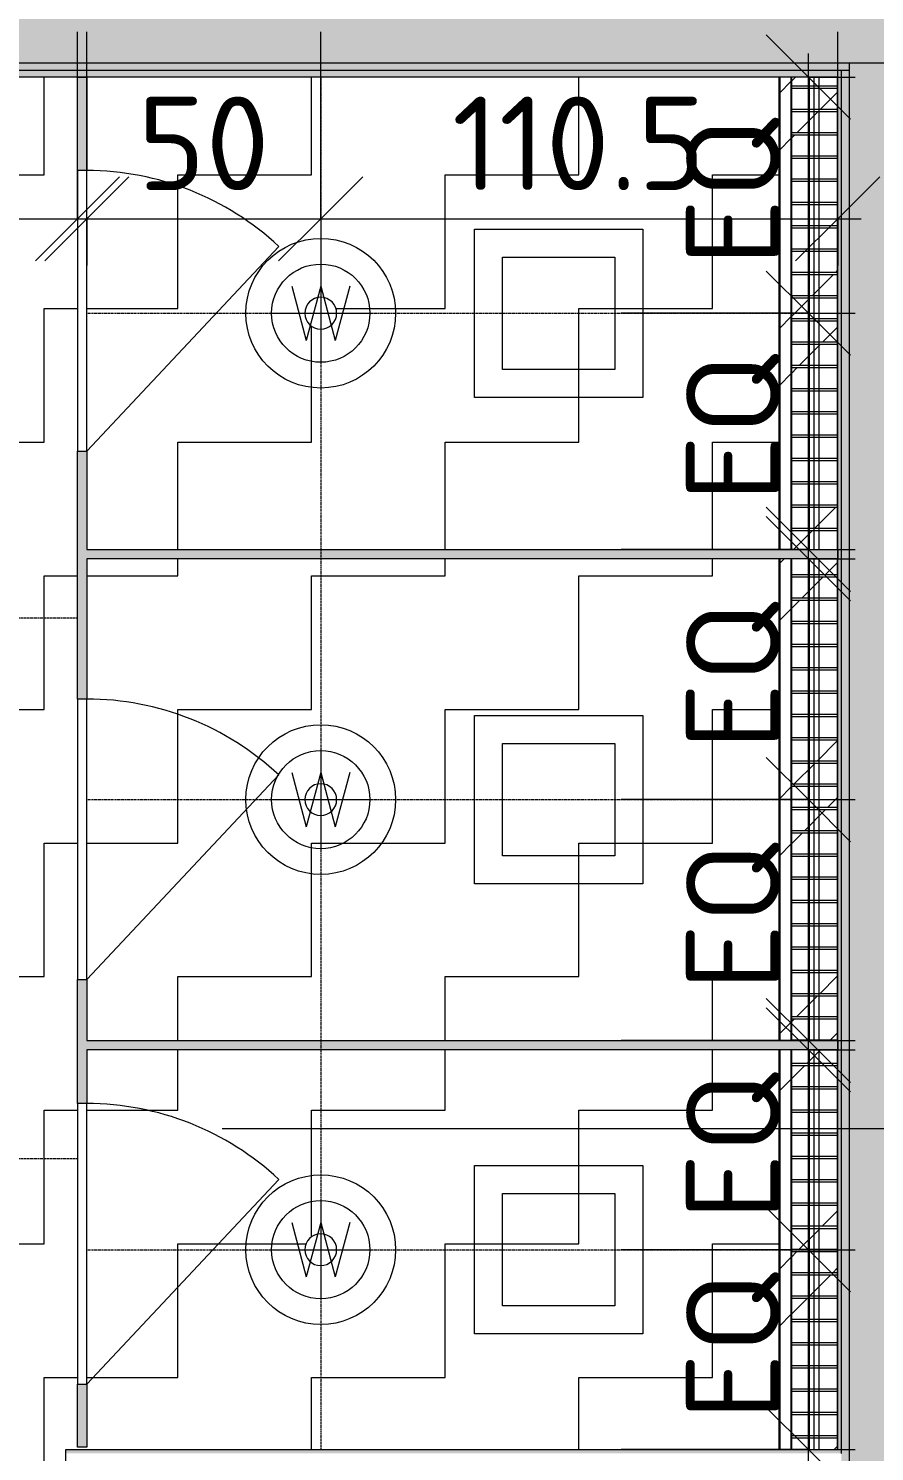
# Model space of a CAD drawing. Header units: centimetres. Extents: x -391356 to -382095, y -768 to 204275.
# Drawn here: x -388223.3 to -388042.4, y 202123.8 to 202428 of the extents above; entities that cross this region are included whole.
import ezdxf

# ---------------------------------------------------------------- set-up
doc = ezdxf.new("R2010")
doc.units = ezdxf.units.CM
doc.linetypes.add('隱藏 1_16_', pattern=[0.238125, 0.15875, -0.079375])
for name, color, linetype, lineweight in [('共用邊緣', 7, 'Continuous', 5), ('天花板', 7, 'Continuous', 5), ('尺寸', 7, 'Continuous', 5), ('尺寸-100', 7, 'Continuous', 5), ('房間標籤', 7, 'Continuous', 5), ('燈具', 7, 'Continuous', 5), ('牆', 7, 'Continuous', 5), ('空調風口', 7, 'Continuous', 5), ('線', 7, 'Continuous', 5), ('線-1', 7, '隱藏 1_16_', 5), ('表面樣式', 7, 'Continuous', 5)]:
    doc.layers.add(name, color=color, linetype=linetype, lineweight=lineweight)
for name, color, linetype, lineweight, true_color in [('塗層 2 _5_-1', 7, 'Continuous', 5, 0xaaaaaa), ('平面圖打開方向-1', 7, 'Continuous', 5, 0xeaeaea), ('牆-1', 7, 'Continuous', 5, 0xe4e4e4), ('結構 _1_-1', 7, 'Continuous', 9, 0xaaaaaa), ('門-3', 7, 'Continuous', 5, 0xeaeaea)]:
    doc.layers.add(name, color=color, linetype=linetype, lineweight=lineweight, true_color=true_color)
doc.styles.add('ISOCPEUR_4', font='isocpeur.ttf', dxfattribs={"height": 20})
doc.dimstyles.new('一般標註_小_', dxfattribs={"dimscale": 30.48, "dimtxt": 19.919624, "dimasz": 0.590551, "dimexe": 0.328084, "dimexo": 0.0625, "dimgap": 0, "dimtad": 1, "dimdec": 1, "dimrnd": 0.1, "dimdsep": 46, "dimtxsty": 'ISOCPEUR_4', "dimblk1": 'OBLIQUE', "dimblk2": 'OBLIQUE', "dimsah": 1, "dimcen": 0.09, "dimdle": 0.164042, "dimazin": 0, "dimtfac": 1, "dimtdec": 4, "dimtix": 1, "dimtmove": 0, "dimatfit": 3, "dimfxl": 1.312336, "dimfxlon": 1, "dimtvp": 1, "dimtolj": 1, "dimtzin": 0, "dimarcsym": 2})
pattern_1 = [(45, (-202271.163, 388047.807), (-25.144717, 25.144717), []), (45, (-202233.063, 388047.807), (-25.144717, 25.144717), [])]

# ---------------------------------------------------------------- blocks, each defined once
blk = doc.blocks.new('AC_格柵出風口_廁所 - 格柵燈槽-3442000-一層天花平面圖')
at = {"layer": '空調風口'}
h = blk.add_hatch(dxfattribs=at)
h.set_pattern_fill('FP_5', color=256, style=0, pattern_type=2)
h.set_pattern_definition(pattern_1)
h.paths.add_polyline_path([(-147, -12.4), (-147, -2.6), (-144.53, -2.6), (-144.53, -12.4)])
h.paths.add_polyline_path([(-144.03, -12.4), (-144.03, -2.6), (-139.55, -2.6), (-139.55, -12.4)])
h.paths.add_polyline_path([(-139.05, -2.6), (-134.58, -2.6), (-134.58, -12.4), (-139.05, -12.4)])
h.paths.add_polyline_path([(-134.08, -2.6), (-129.6, -2.6), (-129.6, -12.4), (-134.08, -12.4)])
h.paths.add_polyline_path([(-129.1, -12.4), (-129.1, -2.6), (-124.63, -2.6), (-124.63, -12.4)])
h.paths.add_polyline_path([(-124.13, -2.6), (-119.65, -2.6), (-119.65, -12.4), (-124.13, -12.4)])
h.paths.add_polyline_path([(-119.15, -12.4), (-119.15, -2.6), (-114.68, -2.6), (-114.68, -12.4)])
h.paths.add_polyline_path([(-114.18, -2.6), (-109.7, -2.6), (-109.7, -12.4), (-114.18, -12.4)])
h.paths.add_polyline_path([(-109.2, -2.86), (-109.2, -2.6), (-104.73, -2.6), (-104.73, -12.4), (-109.2, -12.4)])
h.paths.add_polyline_path([(-104.23, -12.4), (-104.23, -2.6), (-99.75, -2.6), (-99.75, -12.4)])
h.paths.add_polyline_path([(-99.25, -12.4), (-99.25, -2.6), (-94.78, -2.6), (-94.78, -12.4)])
h.paths.add_polyline_path([(-94.28, -12.4), (-94.28, -2.6), (-89.8, -2.6), (-89.8, -12.4), (-92.52, -12.4)])
h.paths.add_polyline_path([(-89.3, -4.27), (-89.3, -2.6), (-84.83, -2.6), (-84.83, -12.4), (-89.3, -12.4)])
h.paths.add_polyline_path([(-84.33, -12.4), (-84.33, -2.6), (-79.85, -2.6), (-79.85, -12.4)])
h.paths.add_polyline_path([(-79.35, -12.4), (-79.35, -2.6), (-74.88, -2.6), (-74.88, -12.4)])
h.paths.add_polyline_path([(-74.38, -2.6), (-69.9, -2.6), (-69.9, -12.4), (-74.38, -12.4), (-74.38, -5.33)])
h.paths.add_polyline_path([(-69.4, -12.4), (-69.4, -2.6), (-64.93, -2.6), (-64.93, -12.4), (-69.19, -12.4)])
h.paths.add_polyline_path([(-64.43, -12.4), (-64.43, -2.6), (-61.5, -2.6), (-61.5, -12.4)])
h.paths.add_polyline_path([(-59.45, -2.6), (-54.98, -2.6), (-54.98, -12.4), (-59.45, -12.4), (-59.45, -6.39)])
h.paths.add_polyline_path([(-54.48, -6.75), (-54.48, -2.6), (-50, -2.6), (-50, -12.4), (-54.48, -12.4)])
h.paths.add_polyline_path([(-49.5, -12.4), (-49.5, -2.6), (-45.03, -2.6), (-45.03, -12.4), (-45.85, -12.4)])
h.paths.add_polyline_path([(-44.53, -2.6), (-40.05, -2.6), (-40.05, -12.4), (-44.53, -12.4), (-44.53, -3.16)])
h.paths.add_polyline_path([(-39.55, -2.6), (-35.08, -2.6), (-35.08, -12.4), (-39.55, -12.4), (-39.55, -4.09)])
h.paths.add_polyline_path([(-34.58, -5.01), (-34.58, -2.6), (-30.1, -2.6), (-30.1, -12.4), (-34.58, -12.4), (-34.58, -8.51)])
h.paths.add_polyline_path([(-29.6, -2.6), (-25.12, -2.6), (-25.12, -12.4), (-29.6, -12.4), (-29.6, -5.94)])
h.paths.add_polyline_path([(-24.62, -6.86), (-24.62, -2.6), (-20.15, -2.6), (-20.15, -12.4), (-24.62, -12.4), (-24.62, -11.65)])
h.paths.add_polyline_path([(-19.65, -12.4), (-19.65, -2.6), (-15.17, -2.6), (-15.17, -12.4)])
h.paths.add_polyline_path([(-14.67, -2.6), (-10.2, -2.6), (-10.2, -12.4), (-14.67, -12.4), (-14.67, -8.72)])
h.paths.add_polyline_path([(-9.7, -12.4), (-9.7, -2.6), (-5.22, -2.6), (-5.22, -12.4)])
h.paths.add_polyline_path([(-4.72, -10.57), (-4.72, -2.6), (-0.25, -2.6), (-0.25, -12.4), (-4.72, -12.4)])
h.paths.add_polyline_path([(0.25, -12.4), (0.25, -2.6), (4.73, -2.6), (4.73, -12.4), (0.82, -12.4)])
h.paths.add_polyline_path([(5.23, -2.6), (9.7, -2.6), (9.7, -12.4), (5.23, -12.4), (5.23, -10.99)])
h.paths.add_polyline_path([(10.2, -12.4), (10.2, -2.6), (14.68, -2.6), (14.68, -12.4)])
h.paths.add_polyline_path([(15.18, -2.6), (19.65, -2.6), (19.65, -12.4), (15.18, -12.4), (15.18, -11.69)])
h.paths.add_polyline_path([(20.15, -12.4), (20.15, -2.6), (24.63, -2.6), (24.63, -12.4)])
h.paths.add_polyline_path([(25.13, -12.4), (25.13, -2.6), (29.6, -2.6), (29.6, -12.4), (25.13, -12.4)])
h.paths.add_polyline_path([(30.1, -2.6), (34.58, -2.6), (34.58, -12.4), (30.1, -12.4)])
h.paths.add_polyline_path([(35.08, -2.6), (39.55, -2.6), (39.55, -12.4), (35.08, -12.4)])
h.paths.add_polyline_path([(40.05, -12.4), (40.05, -2.6), (43.5, -2.6), (43.5, -12.4)])
h.paths.add_polyline_path([(45.5, -12.4), (45.5, -2.6), (49.5, -2.6), (49.5, -12.4), (47.5, -12.4)])
h.paths.add_polyline_path([(50, -2.6), (54.48, -2.6), (54.48, -12.4), (50, -12.4)])
h.paths.add_polyline_path([(54.98, -12.4), (54.98, -2.6), (59.45, -2.6), (59.45, -12.4)])
h.paths.add_polyline_path([(59.95, -3.88), (59.95, -2.6), (64.43, -2.6), (64.43, -12.4), (59.95, -12.4)])
h.paths.add_polyline_path([(64.93, -5.65), (64.93, -2.6), (69.4, -2.6), (69.4, -12.4), (64.93, -12.4)])
h.paths.add_polyline_path([(69.9, -12.4), (69.9, -2.6), (74.38, -2.6), (74.38, -12.4), (70.83, -12.4)])
h.paths.add_polyline_path([(74.88, -9.21), (74.88, -2.6), (79.35, -2.6), (79.35, -12.4), (74.88, -12.4)])
h.paths.add_polyline_path([(79.85, -2.6), (84.33, -2.6), (84.33, -12.4), (79.85, -12.4), (79.85, -10.98)])
h.paths.add_polyline_path([(84.83, -12.4), (84.83, -2.6), (89.3, -2.6), (89.3, -12.4)])
h.paths.add_polyline_path([(89.8, -2.6), (94.28, -2.6), (94.17, -12.4), (89.8, -12.4)])
h.paths.add_polyline_path([(94.78, -12.4), (94.78, -2.6), (99.25, -2.6), (99.25, -12.4)])
h.paths.add_polyline_path([(99.75, -12.4), (99.75, -2.6), (104.23, -2.6), (104.23, -12.4)])
h.paths.add_polyline_path([(104.73, -2.6), (109.2, -2.6), (109.2, -12.4), (104.73, -12.4)])
h.paths.add_polyline_path([(109.7, -2.6), (114.18, -2.6), (114.18, -12.4), (109.7, -12.4)])
h.paths.add_polyline_path([(114.68, -12.4), (114.68, -2.6), (119.15, -2.6), (119.15, -12.4), (117.51, -12.4)])
h.paths.add_polyline_path([(119.65, -12.4), (119.65, -2.6), (124.13, -2.6), (124.13, -12.4), (122.13, -12.4)])
h.paths.add_polyline_path([(124.63, -12.4), (124.63, -2.6), (129.1, -2.6), (129.1, -12.4), (125, -12.4)])
h.paths.add_polyline_path([(129.6, -12.4), (129.6, -2.6), (134.08, -2.6), (134.08, -12.4)])
h.paths.add_polyline_path([(134.58, -12.4), (134.58, -2.6), (139.05, -2.6), (139.05, -12.4)])
h.paths.add_polyline_path([(139.55, -2.6), (144.03, -2.6), (144.03, -12.4), (139.55, -12.4), (139.55, -4.51)])
h.paths.add_polyline_path([(144.53, -2.6), (146.5, -2.6), (146.5, -12.4), (144.53, -12.4), (144.53, -3.55)])
h = blk.add_hatch(dxfattribs=at)
h.set_pattern_fill('FP_5', color=256, style=0, pattern_type=2)
h.set_pattern_definition(pattern_1)
h.paths.add_polyline_path([(-147, -14.88), (-147, -12.5), (-61.5, -12.5), (-61.5, -14.9), (-147, -14.9)])
h.paths.add_polyline_path([(-59.5, -14.9), (-59.45, -12.5), (43.5, -12.5), (43.5, -14.9), (-45.85, -14.9)])
h.paths.add_polyline_path([(45.5, -13.85), (45.5, -12.5), (146.5, -12.5), (146.5, -14.9), (45.5, -14.88)])
h = blk.add_hatch(dxfattribs=at)
h.set_pattern_fill('FP_5', color=256, style=0, pattern_type=2)
h.set_pattern_definition(pattern_1)
h.paths.add_polyline_path([(-59.5, -12.5), (-59.5, -12.4), (-45.85, -12.5)])
h = blk.add_hatch(dxfattribs=at)
h.set_pattern_fill('FP_5', color=256, style=0, pattern_type=2)
h.set_pattern_definition(pattern_1)
h.paths.add_polyline_path([(-59.5, -15), (-59.5, -14.9), (-45.85, -15)])
h.paths.add_polyline_path([(45.5, -15), (45.5, -14.9), (47.5, -15)])
for p, q in [((-61.5, -2.6), (-147, -2.6)), ((-144.53, -2.5), (-144.53, -12.5)), ((-144.03, -2.5), (-144.03, -12.5)), ((-139.55, -2.5), (-139.55, -12.5)), ((-139.05, -2.5), (-139.05, -12.5)), ((-134.58, -2.5), (-134.58, -12.5)), ((-134.08, -2.5), (-134.08, -12.5)), ((-129.6, -2.5), (-129.6, -12.5)), ((-129.1, -2.5), (-129.1, -12.5)), ((-124.63, -2.5), (-124.63, -12.5)), ((-124.13, -2.5), (-124.13, -12.5)), ((-119.65, -2.5), (-119.65, -12.5)), ((-119.15, -2.5), (-119.15, -12.5)), ((-114.68, -2.5), (-114.68, -12.5)), ((-114.18, -2.5), (-114.18, -12.5)), ((-109.7, -2.5), (-109.7, -12.5)), ((-109.2, -2.5), (-109.2, -12.5)), ((-104.73, -2.5), (-104.73, -12.5)), ((-104.23, -2.5), (-104.23, -12.5)), ((-99.75, -2.5), (-99.75, -12.5)), ((-99.25, -2.5), (-99.25, -12.5)), ((-94.78, -2.5), (-94.78, -12.5)), ((-94.28, -2.5), (-94.28, -12.5)), ((-89.8, -2.5), (-89.8, -12.5)), ((-89.3, -2.5), (-89.3, -12.5)), ((-84.83, -2.5), (-84.83, -12.5)), ((-84.33, -2.5), (-84.33, -12.5)), ((-79.85, -2.5), (-79.85, -12.5)), ((-79.35, -2.5), (-79.35, -12.5)), ((-74.88, -2.5), (-74.88, -12.5)), ((-74.38, -2.5), (-74.38, -12.5)), ((-69.9, -2.5), (-69.9, -12.5)), ((-69.4, -2.5), (-69.4, -12.5)), ((-64.93, -2.5), (-64.93, -12.5)), ((-64.43, -2.5), (-64.43, -12.5)), ((43.5, -2.6), (-59.5, -2.6)), ((-59.45, -2.5), (-59.45, -12.5)), ((-54.98, -2.5), (-54.98, -12.5)), ((-54.48, -2.5), (-54.48, -12.5)), ((-50, -2.5), (-50, -12.5)), ((-49.5, -2.5), (-49.5, -12.5)), ((-45.03, -2.5), (-45.03, -12.5)), ((-44.53, -2.5), (-44.53, -12.5)), ((-40.05, -2.5), (-40.05, -12.5)), ((-39.55, -2.5), (-39.55, -12.5)), ((-35.08, -2.5), (-35.08, -12.5)), ((-34.58, -2.5), (-34.58, -12.5)), ((-30.1, -2.5), (-30.1, -12.5)), ((-29.6, -2.5), (-29.6, -12.5)), ((-25.12, -2.5), (-25.12, -12.5)), ((-24.62, -2.5), (-24.62, -12.5)), ((-20.15, -2.5), (-20.15, -12.5)), ((-19.65, -2.5), (-19.65, -12.5)), ((-15.17, -2.5), (-15.17, -12.5)), ((-14.67, -2.5), (-14.67, -12.5)), ((-10.2, -2.5), (-10.2, -12.5)), ((-9.7, -2.5), (-9.7, -12.5)), ((-5.22, -2.5), (-5.22, -12.5)), ((-4.72, -2.5), (-4.72, -12.5)), ((-0.25, -2.5), (-0.25, -12.5)), ((0.25, -2.5), (0.25, -12.5)), ((4.73, -2.5), (4.73, -12.5)), ((5.23, -2.5), (5.23, -12.5)), ((9.7, -2.5), (9.7, -12.5)), ((10.2, -2.5), (10.2, -12.5)), ((14.68, -2.5), (14.68, -12.5)), ((15.18, -2.5), (15.18, -12.5)), ((19.65, -2.5), (19.65, -12.5)), ((20.15, -2.5), (20.15, -12.5)), ((24.63, -2.5), (24.63, -12.5)), ((25.13, -2.5), (25.13, -12.5)), ((29.6, -2.5), (29.6, -12.5)), ((30.1, -2.5), (30.1, -12.5)), ((34.58, -2.5), (34.58, -12.5)), ((35.08, -2.5), (35.08, -12.5)), ((39.55, -2.5), (39.55, -12.5)), ((40.05, -2.5), (40.05, -12.5)), ((146.5, -2.6), (45.5, -2.6)), ((49.5, -2.5), (49.5, -12.5)), ((50, -2.5), (50, -12.5)), ((54.48, -2.5), (54.48, -12.5)), ((54.98, -2.5), (54.98, -12.5)), ((59.45, -2.5), (59.45, -12.5)), ((59.95, -2.5), (59.95, -12.5)), ((64.43, -2.5), (64.43, -12.5)), ((64.93, -2.5), (64.93, -12.5)), ((69.4, -2.5), (69.4, -12.5)), ((69.9, -2.5), (69.9, -12.5)), ((74.38, -2.5), (74.38, -12.5)), ((74.88, -2.5), (74.88, -12.5)), ((79.35, -2.5), (79.35, -12.5)), ((79.85, -2.5), (79.85, -12.5)), ((84.33, -2.5), (84.33, -12.5)), ((84.83, -2.5), (84.83, -12.5)), ((89.3, -2.5), (89.3, -12.5)), ((89.8, -2.5), (89.8, -12.5)), ((94.28, -2.5), (94.28, -12.5)), ((94.78, -2.5), (94.78, -12.5)), ((99.25, -2.5), (99.25, -12.5)), ((99.75, -2.5), (99.75, -12.5)), ((104.23, -2.5), (104.23, -12.5)), ((104.73, -2.5), (104.73, -12.5)), ((109.2, -2.5), (109.2, -12.5)), ((109.7, -2.5), (109.7, -12.5)), ((114.18, -2.5), (114.18, -12.5)), ((114.68, -2.5), (114.68, -12.5)), ((119.15, -2.5), (119.15, -12.5)), ((119.65, -2.5), (119.65, -12.5)), ((124.13, -2.5), (124.13, -12.5)), ((124.63, -2.5), (124.63, -12.5)), ((129.1, -2.5), (129.1, -12.5)), ((129.6, -2.5), (129.6, -12.5)), ((134.08, -2.5), (134.08, -12.5)), ((134.58, -2.5), (134.58, -12.5)), ((139.05, -2.5), (139.05, -12.5)), ((139.55, -2.5), (139.55, -12.5)), ((144.03, -2.5), (144.03, -12.5)), ((144.53, -2.5), (144.53, -12.5)), ((-147.02, -6.5), (-61.5, -6.5)), ((-147, -7.5), (-61.5, -7.5)), ((-147, -7.5), (-61.5, -7.5)), ((-147, -8.5), (-61.5, -8.5)), ((-59.5, -6.5), (43.5, -6.5)), ((-59.5, -7.5), (43.5, -7.5)), ((-59.5, -7.5), (43.5, -7.5)), ((-59.5, -8.5), (43.5, -8.5)), ((45.5, -6.5), (146.5, -6.5)), ((45.5, -7.5), (146.5, -7.5)), ((45.5, -7.5), (146.5, -7.5)), ((45.5, -8.5), (146.5, -8.5)), ((-61.5, -12.4), (-147, -12.4)), ((-61.5, -12.5), (-147, -12.5)), ((-61.5, -14.9), (-147, -14.9)), ((-147, -15), (-61.5, -15)), ((-144.03, -12.5), (-144.53, -12.5)), ((-139.05, -12.5), (-139.55, -12.5)), ((-134.08, -12.5), (-134.58, -12.5)), ((-129.1, -12.5), (-129.6, -12.5)), ((-124.13, -12.5), (-124.63, -12.5)), ((-119.15, -12.5), (-119.65, -12.5)), ((-114.18, -12.5), (-114.68, -12.5)), ((-109.2, -12.5), (-109.7, -12.5)), ((-104.23, -12.5), (-104.73, -12.5)), ((-99.25, -12.5), (-99.75, -12.5)), ((-94.28, -12.5), (-94.78, -12.5)), ((-89.3, -12.5), (-89.8, -12.5)), ((-84.33, -12.5), (-84.83, -12.5)), ((-79.35, -12.5), (-79.85, -12.5)), ((-74.38, -12.5), (-74.88, -12.5)), ((-69.4, -12.5), (-69.9, -12.5)), ((-64.43, -12.5), (-64.93, -12.5)), ((43.5, -12.4), (-59.5, -12.4)), ((43.5, -12.5), (-59.5, -12.5)), ((43.5, -14.9), (-59.5, -14.9)), ((-59.5, -15), (43.5, -15)), ((-54.48, -12.5), (-54.98, -12.5)), ((-49.5, -12.5), (-50, -12.5)), ((-44.53, -12.5), (-45.03, -12.5)), ((-39.55, -12.5), (-40.05, -12.5)), ((-34.58, -12.5), (-35.08, -12.5)), ((-29.6, -12.5), (-30.1, -12.5)), ((-24.62, -12.5), (-25.12, -12.5)), ((-19.65, -12.5), (-20.15, -12.5)), ((-14.67, -12.5), (-15.17, -12.5)), ((-9.7, -12.5), (-10.2, -12.5)), ((-4.72, -12.5), (-5.22, -12.5)), ((0.25, -12.5), (-0.25, -12.5)), ((5.23, -12.5), (4.73, -12.5)), ((10.2, -12.5), (9.7, -12.5)), ((15.18, -12.5), (14.68, -12.5)), ((20.15, -12.5), (19.65, -12.5)), ((25.13, -12.5), (24.63, -12.5)), ((30.1, -12.5), (29.6, -12.5)), ((35.08, -12.5), (34.58, -12.5)), ((40.05, -12.5), (39.55, -12.5)), ((146.5, -12.4), (45.5, -12.4)), ((146.5, -12.5), (45.5, -12.5)), ((146.5, -14.9), (45.5, -14.9)), ((45.5, -15), (146.5, -15)), ((50, -12.5), (49.5, -12.5)), ((54.98, -12.5), (54.48, -12.5)), ((59.95, -12.5), (59.45, -12.5)), ((64.93, -12.5), (64.43, -12.5)), ((69.9, -12.5), (69.4, -12.5)), ((74.88, -12.5), (74.38, -12.5)), ((79.85, -12.5), (79.35, -12.5)), ((84.83, -12.5), (84.33, -12.5)), ((89.8, -12.5), (89.3, -12.5)), ((94.78, -12.5), (94.28, -12.5)), ((99.75, -12.5), (99.25, -12.5)), ((104.73, -12.5), (104.23, -12.5)), ((109.7, -12.5), (109.2, -12.5)), ((114.68, -12.5), (114.18, -12.5)), ((119.65, -12.5), (119.15, -12.5)), ((124.63, -12.5), (124.13, -12.5)), ((129.6, -12.5), (129.1, -12.5)), ((134.58, -12.5), (134.08, -12.5)), ((139.55, -12.5), (139.05, -12.5)), ((144.53, -12.5), (144.03, -12.5))]:
    blk.add_line(p, q, dxfattribs=at)
blk = doc.blocks.new('廁所-導擺門 - 60x 225 cm-1117527-一層天花平面圖')
at = {"layer": '平面圖打開方向-1'}
blk.add_arc((-40, -22), 60, 316.8484, 0, dxfattribs=at)
at = {"layer": '門-3'}
blk.add_line((3.77, -63.04), (-40, -22), dxfattribs=at)
blk = doc.blocks.new('L4 防潮圓形崁燈 - L4-2186256-一層天花平面圖')
at = {"layer": '燈具'}
for p, q in [((0, 10.5), (0, -10.5)), ((-6.21, 5.8), (-3.11, -5.8)), ((0, 5.8), (-3.11, -5.8)), ((0, 5.8), (3.11, -5.8)), ((6.21, 5.8), (3.11, -5.8)), ((-10.5, 0), (10.5, 0))]:
    blk.add_line(p, q, dxfattribs=at)
for radius in [16, 10.5]:
    blk.add_circle((0, 0), radius, dxfattribs=at)
blk = doc.blocks.new('DIMBLOCK94-一層天花平面圖')
at = {"layer": '尺寸-100'}
for p, q in [((-388299.56, 202387.35), (-388299.56, 202427.35)), ((-388212.81, 202387.35), (-388212.81, 202427.35)), ((-388299.56, 202387.35), (-388290.56, 202396.35)), ((-388212.81, 202387.35), (-388203.81, 202396.35)), ((-388299.56, 202387.35), (-388308.56, 202378.35)), ((-388299.56, 202387.35), (-388207.81, 202387.35)), ((-388299.56, 202387.35), (-388299.56, 202377.35)), ((-388212.81, 202387.35), (-388221.81, 202378.35)), ((-388212.81, 202387.35), (-388212.81, 202377.35))]:
    blk.add_line(p, q, dxfattribs=at)
at = {"layer": '尺寸-100', "color": 0, "insert": (-388271.31, 202413.48), "char_height": 20, "width": 36.315, "attachment_point": 1, "line_spacing_factor": 1.149209, "style": 'ISOCPEUR_4'}
blk.add_mtext('EQ', dxfattribs=at)
blk = doc.blocks.new('_Oblique')
at = {"color": 0, "linetype": 'ByBlock', "lineweight": -2}
blk.add_line((-0.5, -0.5), (0.5, 0.5), dxfattribs=at)
blk = doc.blocks.new('DIMBLOCK95-一層天花平面圖')
at = {"layer": '尺寸-100'}
for p, q in [((-388056.58, 202367.16), (-388065.58, 202376.16)), ((-388056.58, 202367.16), (-388096.58, 202367.16)), ((-388056.58, 202311.66), (-388056.58, 202367.16)), ((-388056.58, 202367.16), (-388047.58, 202358.16)), ((-388056.58, 202367.16), (-388046.58, 202367.16)), ((-388056.58, 202316.66), (-388065.58, 202325.66)), ((-388056.58, 202316.66), (-388096.58, 202316.66)), ((-388056.58, 202316.66), (-388047.58, 202307.66)), ((-388056.58, 202316.66), (-388046.58, 202316.66))]:
    blk.add_line(p, q, dxfattribs=at)
at = {"layer": '尺寸-100', "color": 0, "insert": (-388082.71, 202326.78), "char_height": 20, "width": 36.315, "attachment_point": 1, "rotation": 90, "line_spacing_factor": 1.149209, "style": 'ISOCPEUR_4'}
blk.add_mtext('EQ', dxfattribs=at)
blk = doc.blocks.new('DIMBLOCK96-一層天花平面圖')
at = {"layer": '尺寸-100'}
for p, q in [((-388056.58, 202417.66), (-388065.58, 202426.66)), ((-388056.58, 202367.16), (-388056.58, 202422.66)), ((-388056.58, 202417.66), (-388096.58, 202417.66)), ((-388056.58, 202417.66), (-388047.58, 202408.66)), ((-388056.58, 202417.66), (-388046.58, 202417.66)), ((-388056.58, 202367.16), (-388065.58, 202376.16)), ((-388056.58, 202367.16), (-388096.58, 202367.16)), ((-388056.58, 202367.16), (-388047.58, 202358.16)), ((-388056.58, 202367.16), (-388046.58, 202367.16))]:
    blk.add_line(p, q, dxfattribs=at)
at = {"layer": '尺寸-100', "color": 0, "insert": (-388082.71, 202377.28), "char_height": 20, "width": 36.315, "attachment_point": 1, "rotation": 90, "line_spacing_factor": 1.149209, "style": 'ISOCPEUR_4'}
blk.add_mtext('EQ', dxfattribs=at)
blk = doc.blocks.new('DIMBLOCK97-一層天花平面圖')
at = {"layer": '尺寸-100'}
for p, q in [((-388056.58, 202263.16), (-388065.58, 202272.16)), ((-388056.58, 202263.16), (-388096.58, 202263.16)), ((-388056.58, 202206.66), (-388056.58, 202263.16)), ((-388056.58, 202263.16), (-388047.58, 202254.16)), ((-388056.58, 202263.16), (-388046.58, 202263.16)), ((-388056.58, 202211.66), (-388065.58, 202220.66)), ((-388056.58, 202211.66), (-388096.58, 202211.66)), ((-388056.58, 202211.66), (-388047.58, 202202.66)), ((-388056.58, 202211.66), (-388046.58, 202211.66))]:
    blk.add_line(p, q, dxfattribs=at)
at = {"layer": '尺寸-100', "color": 0, "insert": (-388082.71, 202222.28), "char_height": 20, "width": 36.315, "attachment_point": 1, "rotation": 90, "line_spacing_factor": 1.149209, "style": 'ISOCPEUR_4'}
blk.add_mtext('EQ', dxfattribs=at)
blk = doc.blocks.new('DIMBLOCK98-一層天花平面圖')
at = {"layer": '尺寸-100'}
for p, q in [((-388056.58, 202314.66), (-388065.58, 202323.66)), ((-388056.58, 202263.16), (-388056.58, 202319.66)), ((-388056.58, 202314.66), (-388096.58, 202314.66)), ((-388056.58, 202314.66), (-388047.58, 202305.66)), ((-388056.58, 202314.66), (-388046.58, 202314.66)), ((-388056.58, 202263.16), (-388065.58, 202272.16)), ((-388056.58, 202263.16), (-388096.58, 202263.16)), ((-388056.58, 202263.16), (-388047.58, 202254.16)), ((-388056.58, 202263.16), (-388046.58, 202263.16))]:
    blk.add_line(p, q, dxfattribs=at)
at = {"layer": '尺寸-100', "color": 0, "insert": (-388082.71, 202273.78), "char_height": 20, "width": 36.315, "attachment_point": 1, "rotation": 90, "line_spacing_factor": 1.149209, "style": 'ISOCPEUR_4'}
blk.add_mtext('EQ', dxfattribs=at)
blk = doc.blocks.new('DIMBLOCK99-一層天花平面圖')
at = {"layer": '尺寸-100'}
for p, q in [((-388056.58, 202166.91), (-388065.58, 202175.91)), ((-388056.58, 202166.91), (-388096.58, 202166.91)), ((-388056.58, 202119.16), (-388056.58, 202166.91)), ((-388056.58, 202166.91), (-388047.58, 202157.91)), ((-388056.58, 202166.91), (-388046.58, 202166.91)), ((-388056.58, 202124.16), (-388065.58, 202133.16)), ((-388056.58, 202124.16), (-388096.58, 202124.16)), ((-388056.58, 202124.16), (-388047.58, 202115.16)), ((-388056.58, 202124.16), (-388046.58, 202124.16))]:
    blk.add_line(p, q, dxfattribs=at)
at = {"layer": '尺寸-100', "color": 0, "insert": (-388082.71, 202130.41), "char_height": 20, "width": 36.315, "attachment_point": 1, "rotation": 90, "line_spacing_factor": 1.149209, "style": 'ISOCPEUR_4'}
blk.add_mtext('EQ', dxfattribs=at)
blk = doc.blocks.new('DIMBLOCK100-一層天花平面圖')
at = {"layer": '尺寸-100'}
for p, q in [((-388056.58, 202209.66), (-388065.58, 202218.66)), ((-388056.58, 202166.91), (-388056.58, 202214.66)), ((-388056.58, 202209.66), (-388096.58, 202209.66)), ((-388056.58, 202209.66), (-388047.58, 202200.66)), ((-388056.58, 202209.66), (-388046.58, 202209.66)), ((-388056.58, 202166.91), (-388065.58, 202175.91)), ((-388056.58, 202166.91), (-388096.58, 202166.91)), ((-388056.58, 202166.91), (-388047.58, 202157.91)), ((-388056.58, 202166.91), (-388046.58, 202166.91))]:
    blk.add_line(p, q, dxfattribs=at)
at = {"layer": '尺寸-100', "color": 0, "insert": (-388082.71, 202173.16), "char_height": 20, "width": 36.315, "attachment_point": 1, "rotation": 90, "line_spacing_factor": 1.149209, "style": 'ISOCPEUR_4'}
blk.add_mtext('EQ', dxfattribs=at)
blk = doc.blocks.new('DIMBLOCK103-一層天花平面圖')
at = {"layer": '尺寸-100'}
for p, q in [((-388210.81, 202387.35), (-388210.81, 202427.35)), ((-388160.81, 202387.35), (-388160.81, 202427.35)), ((-388210.81, 202387.35), (-388201.81, 202396.35)), ((-388160.81, 202387.35), (-388151.81, 202396.35)), ((-388210.81, 202387.35), (-388219.81, 202378.35)), ((-388215.81, 202387.35), (-388160.81, 202387.35)), ((-388210.81, 202387.35), (-388210.81, 202377.35)), ((-388160.81, 202387.35), (-388169.81, 202378.35)), ((-388160.81, 202387.35), (-388160.81, 202377.35))]:
    blk.add_line(p, q, dxfattribs=at)
at = {"layer": '尺寸-100', "color": 0, "insert": (-388199.98, 202413.48), "char_height": 20, "width": 34.0166, "attachment_point": 1, "line_spacing_factor": 1.149209, "style": 'ISOCPEUR_4'}
blk.add_mtext('50', dxfattribs=at)
blk = doc.blocks.new('DIMBLOCK104-一層天花平面圖')
at = {"layer": '尺寸-100'}
for p, q in [((-388160.81, 202387.35), (-388160.81, 202427.35)), ((-388050.31, 202387.35), (-388050.31, 202427.35)), ((-388160.81, 202387.35), (-388151.81, 202396.35)), ((-388050.31, 202387.35), (-388041.31, 202396.35)), ((-388160.81, 202387.35), (-388169.81, 202378.35)), ((-388160.81, 202387.35), (-388045.31, 202387.35)), ((-388160.81, 202387.35), (-388160.81, 202377.35)), ((-388050.31, 202387.35), (-388059.31, 202378.35)), ((-388050.31, 202387.35), (-388050.31, 202377.35))]:
    blk.add_line(p, q, dxfattribs=at)
at = {"layer": '尺寸-100', "color": 0, "insert": (-388132.75, 202413.48), "char_height": 20, "width": 65.2751, "attachment_point": 1, "line_spacing_factor": 1.149209, "style": 'ISOCPEUR_4'}
blk.add_mtext('110.5', dxfattribs=at)

msp = doc.modelspace()

# ---------------------------------------------------------------- hatches: boundary and pattern name
at = {"layer": '牆-1'}
for points in [[(-388400.81, 202420.66), (-387765.81, 202420.66), (-387765.81, 202440.66), (-388400.81, 202440.66)], [(-388049.51, 202419.16), (-388047.81, 202419.16), (-388047.91, 202420.66), (-388388.81, 202420.66), (-388388.71, 202419.16), (-388050.31, 202419.16)], [(-388241.74, 202417.66), (-388049.51, 202417.66), (-388049.51, 202419.16), (-388387.11, 202419.16), (-388387.01, 202417.66), (-388361.1, 202417.66)], [(-388047.91, 202121.66), (-388047.81, 202121.66), (-388047.91, 202419.16), (-388049.51, 202419.16), (-388049.51, 202121.66)], [(-388047.76, 201952.66), (-388035.81, 201952.66), (-388035.81, 202420.66), (-388047.81, 202420.66), (-388047.81, 201952.66)], [(-388049.51, 202123.36), (-388049.51, 202417.66), (-388050.31, 202417.66), (-388050.31, 202123.36)], [(-388210.81, 202314.66), (-388050.31, 202314.66), (-388050.31, 202316.66), (-388210.81, 202316.66)], [(-388054.06, 202209.66), (-388050.31, 202209.66), (-388050.31, 202211.66), (-388210.81, 202211.66), (-388210.81, 202209.66), (-388060.31, 202209.66)], [(-388211.01, 202123.36), (-388050.31, 202123.36), (-388050.31, 202124.16), (-388215.31, 202124.16), (-388215.31, 202123.36), (-388211.89, 202123.36)]]:
    msp.add_hatch(color=256, dxfattribs=at).paths.add_polyline_path(points)
h = msp.add_hatch(color=256, dxfattribs=at)
h.paths.add_polyline_path([(-388210.81, 202124.66), (-388210.81, 202138.16), (-388212.81, 202138.16), (-388212.81, 202124.66), (-388211.81, 202124.66)])
h.paths.add_polyline_path([(-388210.81, 202198.16), (-388210.81, 202224.66), (-388212.81, 202224.66), (-388212.81, 202198.16), (-388211.81, 202198.16)])
h.paths.add_polyline_path([(-388211.81, 202284.66), (-388210.81, 202284.66), (-388210.81, 202337.66), (-388212.81, 202337.66), (-388212.81, 202284.66)])
h.paths.add_polyline_path([(-388211.81, 202397.66), (-388210.81, 202397.66), (-388210.81, 202417.66), (-388212.81, 202417.66), (-388212.81, 202397.66)])
at = {"layer": '表面樣式'}
h = msp.add_hatch(dxfattribs=at)
h.set_pattern_fill('FP_2', color=256, style=0, pattern_type=2)
h.set_pattern_definition([(0, (0, 0), (28.575, 28.575), [28.575, -28.575]), (90, (28.575, 0), (-28.575, 28.575), [28.575, -28.575])])
h.paths.add_polyline_path([(-388372.27, 201955.16), (-388062.81, 201955.16), (-388062.81, 202057.16), (-388215.31, 202057.16), (-388215.31, 202124.16), (-388062.81, 202124.16), (-388062.81, 202209.66), (-388210.81, 202209.66), (-388210.81, 202124.66), (-388212.81, 202124.66), (-388212.81, 202417.66), (-388373.81, 202417.66), (-388373.81, 201955.16), (-388372.29, 201955.16)])
h.paths.add_polyline_path([(-388212.81, 201955.66), (-388212.81, 202056.66), (-388210.81, 202056.66), (-388210.81, 201955.66), (-388211.81, 201955.66)])
h.paths.add_polyline_path([(-388160.81, 202002.76), (-388161.69, 202002.88), (-388162.51, 202003.22), (-388163.21, 202003.76), (-388163.75, 202004.46), (-388164.09, 202005.28), (-388164.21, 202006.16), (-388164.09, 202007.04), (-388163.75, 202007.86), (-388163.21, 202008.57), (-388162.51, 202009.11), (-388161.69, 202009.45), (-388160.81, 202009.56), (-388159.93, 202009.45), (-388159.11, 202009.11), (-388158.4, 202008.57), (-388157.86, 202007.86), (-388157.52, 202007.04), (-388157.41, 202006.16), (-388157.52, 202005.28), (-388157.86, 202004.46), (-388158.4, 202003.76), (-388159.11, 202003.22), (-388159.93, 202002.88)])
h.paths.add_polyline_path([(-388299.96, 202066.26), (-388300.84, 202066.38), (-388301.66, 202066.72), (-388302.36, 202067.26), (-388302.9, 202067.96), (-388303.24, 202068.78), (-388303.36, 202069.66), (-388303.24, 202070.54), (-388302.9, 202071.36), (-388302.3, 202072.11), (-388301.42, 202072.71), (-388300.84, 202072.95), (-388299.96, 202073.06), (-388299.08, 202072.95), (-388297.99, 202072.4), (-388297.55, 202072.07), (-388297.01, 202071.36), (-388296.67, 202070.54), (-388296.56, 202069.66), (-388296.67, 202068.78), (-388297.01, 202067.96), (-388297.55, 202067.26), (-388298.26, 202066.72), (-388299.08, 202066.38)])
h.paths.add_polyline_path([(-388160.81, 202163.51), (-388161.69, 202163.63), (-388162.51, 202163.97), (-388163.21, 202164.51), (-388163.75, 202165.21), (-388164.09, 202166.03), (-388164.21, 202166.91), (-388164.09, 202167.79), (-388163.75, 202168.61), (-388163.21, 202169.32), (-388162.51, 202169.86), (-388161.69, 202170.2), (-388160.81, 202170.31), (-388159.64, 202170.08), (-388158.81, 202169.63), (-388158.4, 202169.32), (-388157.84, 202168.56), (-388157.52, 202167.79), (-388157.41, 202166.91), (-388157.52, 202166.03), (-388157.86, 202165.21), (-388158.4, 202164.51), (-388159.11, 202163.97), (-388160.27, 202163.58)])
h.paths.add_polyline_path([(-388299.96, 202183.26), (-388300.84, 202183.38), (-388301.66, 202183.72), (-388302.36, 202184.26), (-388302.9, 202184.96), (-388303.24, 202185.78), (-388303.36, 202186.66), (-388303.24, 202187.54), (-388302.9, 202188.36), (-388302.36, 202189.07), (-388301.42, 202189.71), (-388300.84, 202189.95), (-388299.96, 202190.06), (-388299.08, 202189.95), (-388298.26, 202189.61), (-388297.55, 202189.07), (-388297.01, 202188.36), (-388296.67, 202187.54), (-388296.56, 202186.66), (-388296.67, 202185.78), (-388297.01, 202184.96), (-388297.55, 202184.26), (-388298.26, 202183.72), (-388299.08, 202183.38)])
h.paths.add_polyline_path([(-388162.06, 202211.66), (-388062.81, 202211.66), (-388062.81, 202314.66), (-388210.81, 202314.66), (-388210.81, 202211.66), (-388162.51, 202211.66)])
h.paths.add_polyline_path([(-388160.81, 202259.76), (-388161.69, 202259.88), (-388162.51, 202260.22), (-388163.21, 202260.76), (-388163.75, 202261.46), (-388164.09, 202262.28), (-388164.21, 202263.16), (-388164.09, 202264.04), (-388163.75, 202264.86), (-388163.21, 202265.57), (-388162.51, 202266.11), (-388161.69, 202266.45), (-388160.81, 202266.56), (-388159.93, 202266.45), (-388159.11, 202266.11), (-388158.4, 202265.57), (-388157.86, 202264.86), (-388157.52, 202264.04), (-388157.41, 202263.16), (-388157.52, 202262.28), (-388157.86, 202261.46), (-388158.4, 202260.76), (-388159.11, 202260.22), (-388159.93, 202259.88)])
h.paths.add_polyline_path([(-388299.96, 202300.26), (-388300.84, 202300.38), (-388301.66, 202300.72), (-388302.36, 202301.26), (-388302.9, 202301.96), (-388303.24, 202302.78), (-388303.36, 202303.66), (-388303.24, 202304.54), (-388302.9, 202305.36), (-388302.36, 202306.07), (-388301.42, 202306.71), (-388300.84, 202306.95), (-388299.96, 202307.06), (-388299.08, 202306.95), (-388298.26, 202306.61), (-388297.55, 202306.07), (-388297.01, 202305.36), (-388296.67, 202304.54), (-388296.56, 202303.66), (-388296.67, 202302.78), (-388297.01, 202301.96), (-388297.55, 202301.26), (-388298.26, 202300.72), (-388299.08, 202300.38)])
h.paths.add_polyline_path([(-388100.44, 202316.66), (-388062.81, 202316.66), (-388062.81, 202417.66), (-388210.81, 202417.66), (-388210.81, 202316.66), (-388122.37, 202316.66)])
h.paths.add_polyline_path([(-388160.81, 202363.76), (-388161.7, 202363.88), (-388162.51, 202364.22), (-388163.21, 202364.76), (-388163.75, 202365.46), (-388164.09, 202366.28), (-388164.21, 202367.16), (-388164.09, 202368.04), (-388163.75, 202368.86), (-388163.21, 202369.57), (-388162.51, 202370.11), (-388161.69, 202370.45), (-388160.81, 202370.56), (-388159.93, 202370.45), (-388159.11, 202370.11), (-388158.4, 202369.57), (-388157.86, 202368.86), (-388157.52, 202368.04), (-388157.41, 202367.16), (-388157.52, 202366.28), (-388157.86, 202365.46), (-388158.4, 202364.76), (-388159.11, 202364.22), (-388159.93, 202363.88), (-388160.78, 202363.77)])

# ---------------------------------------------------------------- linework, layer by layer
at = {"layer": '共用邊緣'}
for p, q in [((-388387.11, 202419.16), (-388047.81, 202419.16)), ((-388049.51, 202123.36), (-388049.51, 202419.16))]:
    msp.add_line(p, q, dxfattribs=at)
at = {"layer": '塗層 2 _5_-1'}
for p, q in [((-388047.81, 202121.66), (-388047.81, 202420.66)), ((-388050.31, 202417.66), (-388386.31, 202417.66)), ((-388050.31, 202124.16), (-388050.31, 202417.66)), ((-388215.31, 202124.16), (-388050.31, 202124.16)), ((-388215.31, 202057.16), (-388215.31, 202124.16))]:
    msp.add_line(p, q, dxfattribs=at)
at = {"layer": '天花板'}
for p, q in [((-388062.81, 202417.66), (-388062.81, 202316.66)), ((-388062.81, 202314.66), (-388062.81, 202211.66)), ((-388062.81, 202209.66), (-388062.81, 202124.16))]:
    msp.add_line(p, q, dxfattribs=at)
for centre, start, end in [((-388160.81, 202367.16), 0, 180), ((-388160.81, 202367.16), 180, 0), ((-388160.81, 202263.16), 0, 180), ((-388160.81, 202263.16), 180, 0), ((-388160.81, 202166.91), 0, 180), ((-388160.81, 202166.91), 180, 0)]:
    msp.add_arc(centre, 3.4, start, end, dxfattribs=at)
at = {"layer": '房間標籤'}
msp.add_line((-388181.87, 202192.81), (-387676.06, 202192.81), dxfattribs=at)
at = {"layer": '牆'}
for p, q in [((-388212.81, 202397.66), (-388212.81, 202337.66)), ((-388210.81, 202337.66), (-388210.81, 202397.66)), ((-388212.81, 202284.66), (-388212.81, 202224.66)), ((-388210.81, 202224.66), (-388210.81, 202284.66)), ((-388212.81, 202198.16), (-388212.81, 202138.16)), ((-388210.81, 202138.16), (-388210.81, 202198.16))]:
    msp.add_line(p, q, dxfattribs=at)
at = {"layer": '結構 _1_-1'}
for p, q in [((-387765.81, 202420.66), (-388400.81, 202420.66)), ((-388212.81, 202397.66), (-388212.81, 202417.66)), ((-388212.81, 202417.66), (-388210.81, 202417.66)), ((-388210.81, 202417.66), (-388210.81, 202397.66)), ((-388210.81, 202397.66), (-388212.81, 202397.66)), ((-388212.81, 202284.66), (-388212.81, 202337.66)), ((-388212.81, 202337.66), (-388210.81, 202337.66)), ((-388210.81, 202337.66), (-388210.81, 202316.66)), ((-388210.81, 202316.66), (-388050.31, 202316.66)), ((-388210.81, 202314.66), (-388210.81, 202284.66)), ((-388050.31, 202314.66), (-388210.81, 202314.66)), ((-388050.31, 202316.66), (-388050.31, 202314.66)), ((-388210.81, 202284.66), (-388212.81, 202284.66)), ((-388212.81, 202198.16), (-388212.81, 202224.66)), ((-388212.81, 202224.66), (-388210.81, 202224.66)), ((-388210.81, 202224.66), (-388210.81, 202211.66)), ((-388210.81, 202211.66), (-388050.31, 202211.66)), ((-388050.31, 202211.66), (-388050.31, 202209.66)), ((-388210.81, 202209.66), (-388210.81, 202198.16)), ((-388050.31, 202209.66), (-388210.81, 202209.66)), ((-388210.81, 202198.16), (-388212.81, 202198.16)), ((-388212.81, 202124.66), (-388212.81, 202138.16)), ((-388212.81, 202138.16), (-388210.81, 202138.16)), ((-388210.81, 202138.16), (-388210.81, 202124.66)), ((-388210.81, 202124.66), (-388212.81, 202124.66))]:
    msp.add_line(p, q, dxfattribs=at)
at = {"layer": '線'}
for p, q in [((-388127.96, 202385.16), (-388091.96, 202385.16)), ((-388127.96, 202349.16), (-388127.96, 202385.16)), ((-388091.96, 202385.16), (-388091.96, 202349.16)), ((-388121.96, 202379.16), (-388097.96, 202379.16)), ((-388121.96, 202355.16), (-388121.96, 202379.16)), ((-388097.96, 202379.16), (-388097.96, 202355.16)), ((-388097.96, 202355.16), (-388121.96, 202355.16)), ((-388091.96, 202349.16), (-388127.96, 202349.16)), ((-388127.96, 202281.16), (-388091.96, 202281.16)), ((-388127.96, 202245.16), (-388127.96, 202281.16)), ((-388091.96, 202281.16), (-388091.96, 202245.16)), ((-388121.96, 202275.16), (-388097.96, 202275.16)), ((-388121.96, 202251.16), (-388121.96, 202275.16)), ((-388097.96, 202275.16), (-388097.96, 202251.16)), ((-388097.96, 202251.16), (-388121.96, 202251.16)), ((-388091.96, 202245.16), (-388127.96, 202245.16)), ((-388127.96, 202184.91), (-388091.96, 202184.91)), ((-388127.96, 202148.91), (-388127.96, 202184.91)), ((-388091.96, 202184.91), (-388091.96, 202148.91)), ((-388121.96, 202178.91), (-388097.96, 202178.91)), ((-388121.96, 202154.91), (-388121.96, 202178.91)), ((-388097.96, 202178.91), (-388097.96, 202154.91)), ((-388097.96, 202154.91), (-388121.96, 202154.91)), ((-388091.96, 202148.91), (-388127.96, 202148.91))]:
    msp.add_line(p, q, dxfattribs=at)
at = {"layer": '線-1'}
for p, q in [((-388160.81, 202417.66), (-388160.81, 202124.16)), ((-388210.81, 202367.16), (-388050.71, 202367.16)), ((-388386.21, 202302.04), (-388212.81, 202302.04)), ((-388210.81, 202263.16), (-388050.71, 202263.16)), ((-388386.21, 202186.41), (-388212.81, 202186.41)), ((-388210.81, 202166.91), (-388050.71, 202166.91))]:
    msp.add_line(p, q, dxfattribs=at)

# ---------------------------------------------------------------- block references
at = {"layer": '燈具'}
for p in [(-388160.81, 202367.16), (-388160.81, 202263.16), (-388160.81, 202166.91)]:
    msp.add_blockref('L4 防潮圓形崁燈 - L4-2186256-一層天花平面圖', p, dxfattribs=at)
at = {"layer": '空調風口', "extrusion": (0, 0, -1), "rotation": 90.00000000000607}
msp.add_blockref('AC_格柵出風口_廁所 - 格柵燈槽-3442000-一層天花平面圖', (388047.81, 202271.16), dxfattribs=at)
at = {"layer": '門-3', "rotation": 89.99999999999974}
for p in [(-388232.81, 202377.66), (-388232.81, 202264.66), (-388232.81, 202178.16)]:
    msp.add_blockref('廁所-導擺門 - 60x 225 cm-1117527-一層天花平面圖', p, dxfattribs=at)

# ---------------------------------------------------------------- dimensions: what is measured, and where the dimension line sits
at = {"layer": '尺寸'}
dim = msp.add_linear_dim(base=(-388212.81, 202387.35), p1=(-388299.56, 202427.35), p2=(-388212.81, 202427.35), text='EQ', dimstyle='一般標註_小_', override={"dimpost": '<>', "dimfxl": 86.75}, dxfattribs=at)
dim.commit()
dim.dimension.update_dxf_attribs({"geometry": 'DIMBLOCK94-一層天花平面圖', "text_midpoint": (-388256.18, 202397.35)})
for base, p1, p2, override, picture, middle in [((-388160.81, 202387.35), (-388210.81, 202427.35), (-388160.81, 202427.35), {"dimpost": '<>', "dimfxl": 50}, 'DIMBLOCK103-一層天花平面圖', (-388185.81, 202397.35)), ((-388050.31, 202387.35), (-388160.81, 202427.35), (-388050.31, 202427.35), {"dimpost": '<>', "dimfxl": 110.5}, 'DIMBLOCK104-一層天花平面圖', (-388105.56, 202397.35))]:
    dim = msp.add_linear_dim(base=base, p1=p1, p2=p2, dimstyle='一般標註_小_', override=override, dxfattribs=at)
    dim.commit()
    dim.dimension.update_dxf_attribs({"geometry": picture, "text_midpoint": middle})
for base, p1, p2, override, picture, middle in [((-388056.58, 202417.66), (-388096.58, 202367.16), (-388096.58, 202417.66), {"dimpost": '<>', "dimfxl": 50.5}, 'DIMBLOCK96-一層天花平面圖', (-388066.58, 202392.41)), ((-388056.58, 202367.16), (-388096.58, 202316.66), (-388096.58, 202367.16), {"dimpost": '<>', "dimfxl": 50.5}, 'DIMBLOCK95-一層天花平面圖', (-388066.58, 202341.91)), ((-388056.58, 202314.66), (-388096.58, 202263.16), (-388096.58, 202314.66), {"dimpost": '<>', "dimfxl": 51.5}, 'DIMBLOCK98-一層天花平面圖', (-388066.58, 202288.91)), ((-388056.58, 202263.16), (-388096.58, 202211.66), (-388096.58, 202263.16), {"dimpost": '<>', "dimfxl": 51.5}, 'DIMBLOCK97-一層天花平面圖', (-388066.58, 202237.41)), ((-388056.58, 202209.66), (-388096.58, 202166.91), (-388096.58, 202209.66), {"dimpost": '<>', "dimfxl": 42.75}, 'DIMBLOCK100-一層天花平面圖', (-388066.58, 202188.29)), ((-388056.58, 202166.91), (-388096.58, 202124.16), (-388096.58, 202166.91), {"dimpost": '<>', "dimfxl": 42.75}, 'DIMBLOCK99-一層天花平面圖', (-388066.58, 202145.54))]:
    dim = msp.add_linear_dim(base=base, p1=p1, p2=p2, angle=90, text='EQ', dimstyle='一般標註_小_', override=override, dxfattribs=at)
    dim.commit()
    dim.dimension.update_dxf_attribs({"geometry": picture, "text_midpoint": middle})

doc.saveas('drawing.dxf')
